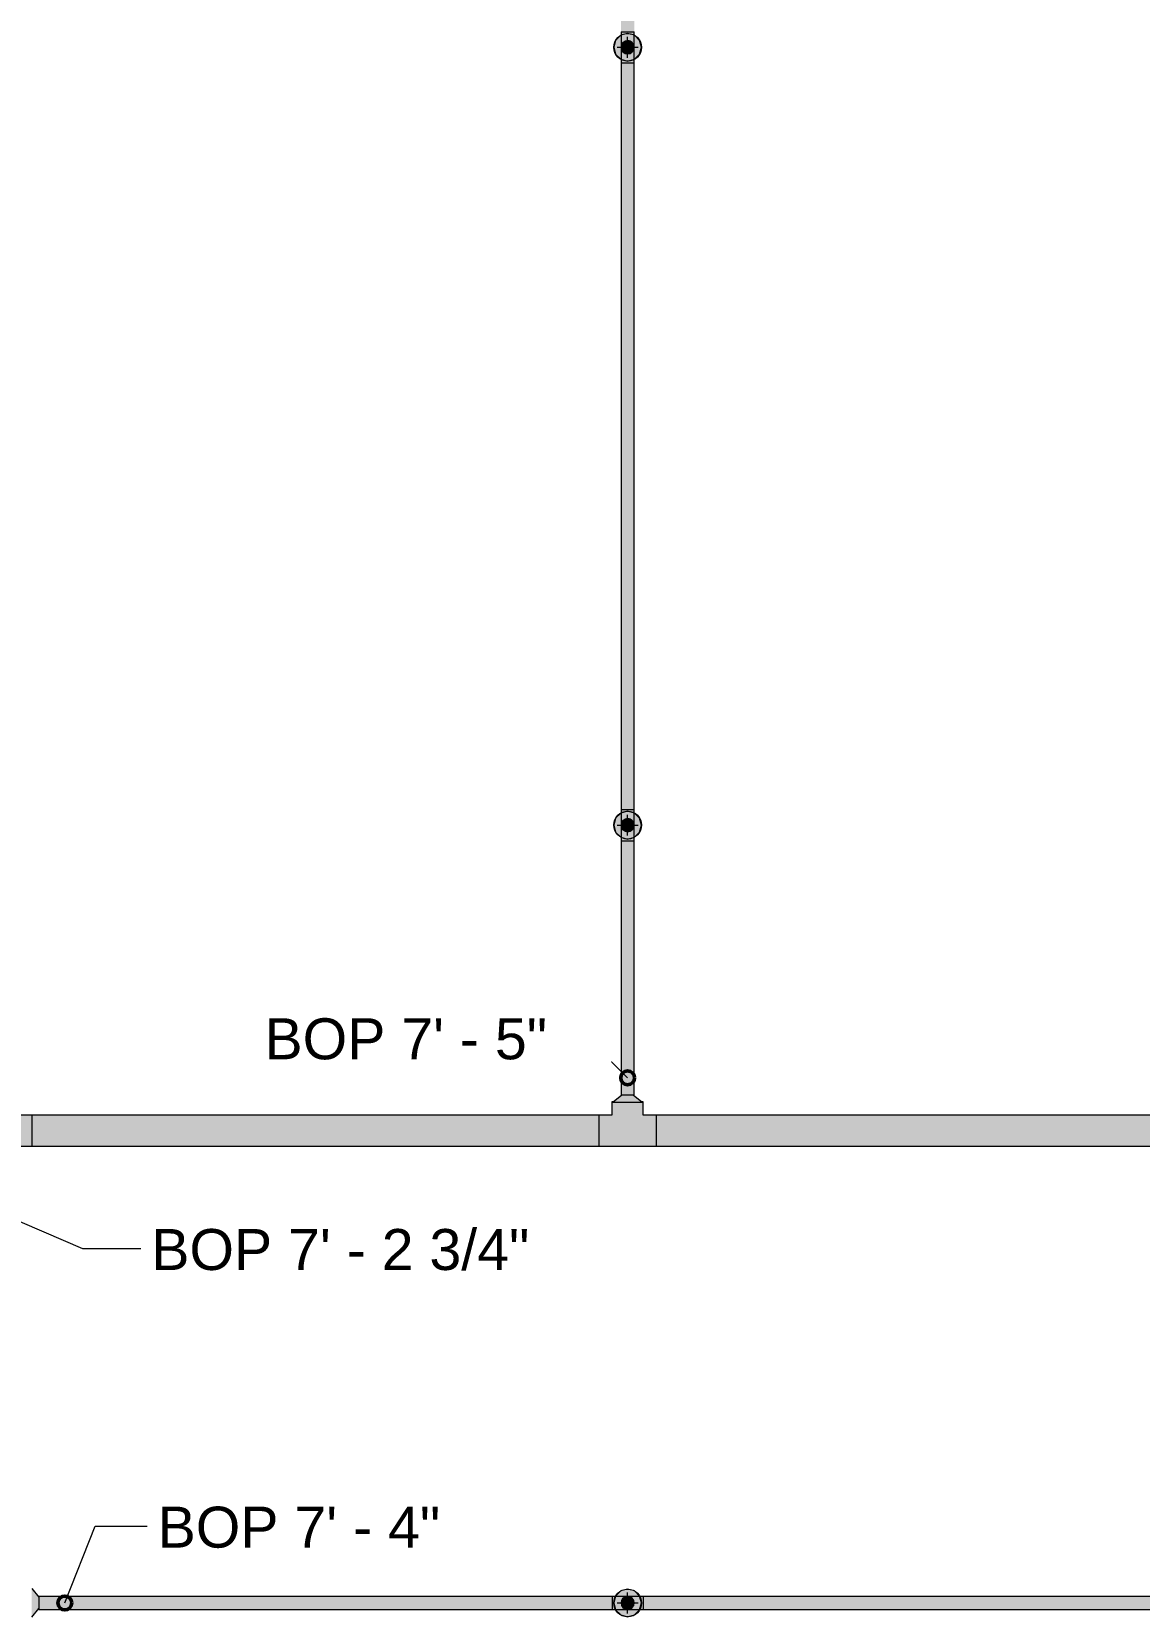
# Model space of a CAD drawing. Header units: inches. Extents: x -3385 to 41, y 7 to 1342.
# Drawn here: x -277.8 to -118.3, y 505.7 to 734 of the extents above; entities that cross this region are included whole.
import ezdxf

# ---------------------------------------------------------------- set-up
doc = ezdxf.new("R2010")
doc.units = ezdxf.units.IN
doc.header["$MEASUREMENT"] = 0
for name, color, linetype, lineweight in [('A-ANNO-NOTE', 131, 'Continuous', 9), ('G-ANNO-DIMS', 111, 'Continuous', 9), ('P-PIPE', 3, 'Continuous', 9), ('P-PIPE-CNTR', 3, 'Continuous', 9)]:
    doc.layers.add(name, color=color, linetype=linetype, lineweight=lineweight)
doc.styles.add('Arial', font='arial.ttf', dxfattribs={"height": 5.901198})

msp = doc.modelspace()

# ---------------------------------------------------------------- hatches: boundary and pattern name
at = {"layer": 'A-ANNO-NOTE'}
h = msp.add_hatch(color=256, dxfattribs=at)
edge = h.paths.add_edge_path(flags=0)
edge.add_arc((-192, 731.743), 2, 0, 360)
for points in [[(-192, 729.743), (-191, 730.011), (-190.268, 730.743), (-190, 731.743), (-190.268, 732.743), (-191, 733.475), (-192, 733.743), (-193, 733.475), (-193.732, 732.743), (-194, 731.743), (-193.732, 730.743), (-193, 730.011)], [(-192, 617.743), (-191, 618.011), (-190.268, 618.743), (-190, 619.743), (-190.268, 620.743), (-191, 621.475), (-192, 621.743), (-193, 621.475), (-193.732, 620.743), (-194, 619.743), (-193.732, 618.743), (-193, 618.011)], [(-192, 505.743), (-191, 506.011), (-190.268, 506.743), (-190, 507.743), (-190.268, 508.743), (-191, 509.475), (-192, 509.743), (-193, 509.475), (-193.732, 508.743), (-194, 507.741), (-193.732, 506.743), (-193, 506.011)]]:
    msp.add_hatch(color=256, dxfattribs=at).paths.add_polyline_path(points, flags=0)
h = msp.add_hatch(color=256, dxfattribs=at)
edge = h.paths.add_edge_path(flags=0)
edge.add_arc((-192, 619.743), 2, 0, 360)
h = msp.add_hatch(color=256, dxfattribs=at)
edge = h.paths.add_edge_path(flags=0)
edge.add_arc((-192, 507.743), 2, 0, 360)
at = {"layer": 'P-PIPE'}
h = msp.add_hatch(color=256, dxfattribs=at)
h.paths.add_polyline_path([(-192.672, 733.984), (-192.672, 733.985), (-192.672, 741.414)], flags=0)
h.paths.add_polyline_path([(-192, 733.983), (-192, 841.495), (-192.95, 841.498), (-192.95, 733.987), (-192.473, 733.983), (-192.246, 733.983)], flags=0)
for points in [[(-192, 733.983), (-191.05, 733.987), (-191.05, 841.499), (-191.525, 841.495), (-192, 841.495), (-192, 741.414)], [(-192, 730.793), (-191.754, 730.825), (-191.525, 730.92), (-191.328, 731.071), (-191.177, 731.268), (-191.082, 731.497), (-191.05, 731.743), (-191.082, 731.989), (-191.177, 732.218), (-191.328, 732.415), (-191.525, 732.566), (-191.754, 732.66), (-192, 732.693), (-192.246, 732.66), (-192.475, 732.566), (-192.672, 732.415), (-192.823, 732.218), (-192.918, 731.989), (-192.95, 731.743), (-192.918, 731.497), (-192.823, 731.268), (-192.672, 731.071), (-192.475, 730.92), (-192.246, 730.825)], [(-192, 621.983), (-191.05, 621.987), (-191.05, 729.499), (-191.525, 729.495), (-192, 729.495), (-192, 631.451)], [(-192, 618.793), (-191.754, 618.825), (-191.525, 618.92), (-191.328, 619.071), (-191.177, 619.268), (-191.082, 619.497), (-191.05, 619.743), (-191.082, 619.989), (-191.177, 620.218), (-191.328, 620.415), (-191.525, 620.566), (-191.754, 620.66), (-192, 620.693), (-192.246, 620.66), (-192.475, 620.566), (-192.672, 620.415), (-192.823, 620.218), (-192.918, 619.989), (-192.95, 619.743), (-192.918, 619.497), (-192.823, 619.268), (-192.672, 619.071), (-192.475, 618.92), (-192.246, 618.825)], [(-192, 580.9), (-192, 617.495), (-192.95, 617.498), (-192.95, 580.904), (-192.475, 580.9), (-192.246, 580.9)], [(-192, 580.9), (-191.05, 580.904), (-191.05, 617.499), (-191.525, 617.495), (-192, 617.495), (-192, 590.214)], [(-191.541, 579.868), (-189.938, 579.877), (-191.188, 580.902), (-192.823, 580.895), (-194.062, 579.877), (-192.873, 579.869), (-191.697, 579.868)], [(-277.807, 575.743), (-196.134, 575.743), (-196.136, 577.993), (-277.807, 577.993), (-277.807, 576.325)], [(-187.866, 573.493), (-187.866, 577.993), (-189.75, 577.993), (-190.299, 577.438), (-192, 575.733), (-194.25, 577.993), (-196.134, 577.993), (-196.134, 573.493)], [(-192, 575.733), (-189.75, 577.993), (-189.75, 579.877), (-190.409, 579.87), (-193.949, 579.872), (-194.25, 579.877), (-194.25, 577.993), (-193.701, 577.438), (-192.303, 576.037)], [(-192, 579.867), (-194.06, 579.879), (-194.062, 579.88), (-193.554, 579.87), (-192.459, 579.868)], [(-77.75, 575.743), (-52.134, 575.743), (-52.136, 577.993), (-187.866, 577.992), (-187.866, 575.743), (-147.649, 575.743)], [(-217.548, 573.493), (-196.134, 573.493), (-196.134, 575.743), (-277.807, 575.738), (-277.807, 573.493), (-252.498, 573.493)], [(-77.75, 573.493), (-52.134, 573.493), (-52.134, 575.743), (-187.866, 575.743), (-187.866, 573.493), (-147.649, 573.493)], [(-277.807, 505.68), (-276.778, 506.93), (-276.784, 508.566), (-277.807, 509.805), (-277.814, 508.611), (-277.809, 505.79)], [(-276.779, 507.743), (-194.248, 507.743), (-194.246, 508.693), (-276.775, 508.693), (-276.779, 508.218), (-276.779, 507.989)], [(-269.973, 506.793), (-194.244, 506.793), (-194.248, 507.268), (-194.248, 507.743), (-276.779, 507.741), (-276.775, 506.793)], [(-192, 506.793), (-191.754, 506.825), (-191.525, 506.92), (-191.328, 507.071), (-191.177, 507.268), (-191.082, 507.497), (-191.05, 507.743), (-191.082, 507.989), (-191.177, 508.218), (-191.328, 508.415), (-191.525, 508.566), (-191.754, 508.66), (-192, 508.693), (-192.246, 508.66), (-192.475, 508.566), (-192.672, 508.415), (-192.823, 508.218), (-192.918, 507.989), (-192.95, 507.741), (-192.918, 507.497), (-192.823, 507.268), (-192.672, 507.071), (-192.475, 506.92), (-192.246, 506.825)], [(-189.76, 507.743), (-50.322, 507.743), (-50.32, 508.693), (-189.756, 508.693), (-189.759, 508.216), (-189.76, 507.989)], [(-77.75, 506.793), (-50.318, 506.793), (-50.322, 507.268), (-50.322, 507.743), (-189.76, 507.741), (-189.756, 506.793), (-147.649, 506.793)]]:
    msp.add_hatch(color=256, dxfattribs=at).paths.add_polyline_path(points, flags=0)
h = msp.add_hatch(color=256, dxfattribs=at)
h.paths.add_polyline_path([(-192.951, 731.743), (-192.918, 731.991), (-192.788, 732.275), (-192.655, 732.432), (-192.442, 732.58), (-192.244, 732.661), (-192, 732.694), (-192, 733.983), (-192.951, 733.987), (-192.951, 731.909)], flags=0)
h.paths.add_polyline_path([(-192, 729.495), (-192.006, 730.793), (-192.253, 730.826), (-192.477, 730.921), (-192.674, 731.073), (-192.841, 731.309), (-192.879, 731.381), (-192.933, 731.56), (-192.951, 731.74), (-192.951, 729.499), (-192.475, 729.495), (-192.246, 729.495)], flags=0)
h = msp.add_hatch(color=256, dxfattribs=at)
h.paths.add_polyline_path([(-191.049, 731.743), (-191.049, 733.987), (-191.525, 733.983), (-192, 733.983), (-191.994, 732.693), (-191.746, 732.659), (-191.523, 732.565), (-191.326, 732.414), (-191.159, 732.176), (-191.121, 732.104), (-191.067, 731.925), (-191.05, 731.751)], flags=0)
h.paths.add_polyline_path([(-192, 729.495), (-191.049, 729.499), (-191.05, 731.735), (-191.082, 731.495), (-191.213, 731.21), (-191.346, 731.053), (-191.539, 730.913), (-191.754, 730.824), (-192, 730.792), (-192, 730.682)], flags=0)
h = msp.add_hatch(color=256, dxfattribs=at)
h.paths.add_polyline_path([(-192, 730.792), (-191.751, 730.826), (-191.523, 730.921), (-191.326, 731.073), (-191.175, 731.27), (-191.081, 731.499), (-191.05, 731.749), (-191.082, 731.991), (-191.178, 732.221), (-191.329, 732.416), (-191.527, 732.567), (-191.756, 732.661), (-192.006, 732.693), (-192.248, 732.66), (-192.478, 732.564), (-192.674, 732.414), (-192.825, 732.215), (-192.919, 731.986), (-192.95, 731.737), (-192.917, 731.494), (-192.822, 731.265), (-192.67, 731.069), (-192.473, 730.918), (-192.243, 730.824), (-192.002, 730.792)], flags=0)
h.paths.add_polyline_path([(-192, 730.793), (-192.251, 730.827), (-192.475, 730.92), (-192.675, 731.076), (-192.823, 731.268), (-192.918, 731.503), (-192.95, 731.743), (-192.915, 731.994), (-192.823, 732.218), (-192.667, 732.418), (-192.475, 732.566), (-192.24, 732.661), (-192, 732.693), (-191.749, 732.658), (-191.525, 732.566), (-191.325, 732.41), (-191.177, 732.218), (-191.082, 731.989), (-191.05, 731.74), (-191.085, 731.492), (-191.177, 731.268), (-191.328, 731.071), (-191.526, 730.92), (-191.756, 730.825)], flags=0)
h = msp.add_hatch(color=256, dxfattribs=at)
h.paths.add_polyline_path([(-192.672, 621.984), (-192.672, 621.985), (-192.672, 631.451)], flags=0)
h.paths.add_polyline_path([(-192, 621.983), (-192, 729.495), (-192.95, 729.498), (-192.95, 621.987), (-192.473, 621.983), (-192.246, 621.983)], flags=0)
h = msp.add_hatch(color=256, dxfattribs=at)
h.paths.add_polyline_path([(-192.951, 619.743), (-192.918, 619.991), (-192.788, 620.275), (-192.655, 620.432), (-192.442, 620.58), (-192.244, 620.661), (-192, 620.694), (-192, 621.983), (-192.951, 621.987), (-192.951, 619.909)], flags=0)
h.paths.add_polyline_path([(-192, 617.495), (-192.006, 618.793), (-192.253, 618.826), (-192.477, 618.921), (-192.674, 619.073), (-192.841, 619.309), (-192.879, 619.381), (-192.933, 619.56), (-192.951, 619.74), (-192.951, 617.499), (-192.475, 617.495), (-192.246, 617.495)], flags=0)
h = msp.add_hatch(color=256, dxfattribs=at)
h.paths.add_polyline_path([(-191.049, 619.743), (-191.049, 621.987), (-191.525, 621.983), (-192, 621.983), (-191.994, 620.693), (-191.746, 620.659), (-191.523, 620.565), (-191.326, 620.414), (-191.159, 620.176), (-191.121, 620.104), (-191.067, 619.925), (-191.05, 619.751)], flags=0)
h.paths.add_polyline_path([(-192, 617.495), (-191.049, 617.499), (-191.05, 619.735), (-191.082, 619.495), (-191.213, 619.21), (-191.346, 619.053), (-191.539, 618.913), (-191.754, 618.824), (-192, 618.792), (-192, 617.705)], flags=0)
h = msp.add_hatch(color=256, dxfattribs=at)
h.paths.add_polyline_path([(-192.918, 619.503), (-192.95, 619.743), (-192.915, 619.994), (-192.823, 620.218), (-192.667, 620.418), (-192.475, 620.566), (-192.24, 620.661), (-192, 620.693), (-191.749, 620.658), (-191.525, 620.566), (-191.325, 620.41), (-191.177, 620.218), (-191.082, 619.989), (-191.05, 619.74), (-191.085, 619.492), (-191.177, 619.268), (-191.328, 619.071), (-191.526, 618.92), (-191.756, 618.825), (-192.003, 618.793), (-192.251, 618.827), (-192.475, 618.92), (-192.675, 619.076), (-192.823, 619.268), (-192.918, 619.499)], flags=0)
h.paths.add_polyline_path([(-192, 618.792), (-191.751, 618.826), (-191.523, 618.921), (-191.326, 619.073), (-191.175, 619.27), (-191.081, 619.499), (-191.05, 619.749), (-191.082, 619.991), (-191.178, 620.221), (-191.329, 620.416), (-191.527, 620.567), (-191.756, 620.661), (-192.006, 620.693), (-192.248, 620.66), (-192.478, 620.564), (-192.674, 620.414), (-192.825, 620.215), (-192.919, 619.986), (-192.95, 619.737), (-192.917, 619.494), (-192.822, 619.265), (-192.67, 619.069), (-192.473, 618.918), (-192.243, 618.824), (-192.002, 618.792)], flags=0)
h = msp.add_hatch(color=256, dxfattribs=at)
h.paths.add_polyline_path([(-277.807, 573.792), (-277.807, 573.792), (-277.998, 573.794)], flags=0)
h.paths.add_polyline_path([(-277.807, 575.738), (-277.807, 575.738), (-281.358, 575.738)], flags=0)
h.paths.add_polyline_path([(-284.191, 573.493), (-283.298, 574.381), (-281.941, 575.738), (-279.691, 573.493), (-277.807, 573.493), (-277.807, 573.68), (-277.807, 573.68), (-277.807, 577.993), (-286.074, 577.993), (-286.07, 576.863), (-286.073, 573.493)], flags=0)
h.paths.add_polyline_path([(-277.807, 573.97), (-277.807, 573.97), (-279.992, 574.031)], flags=0)
h = msp.add_hatch(color=256, dxfattribs=at)
h.paths.add_polyline_path([(-192, 508.694), (-191.752, 508.66), (-191.467, 508.53), (-191.31, 508.397), (-191.163, 508.185), (-191.082, 507.989), (-191.049, 507.743), (-189.76, 507.743), (-189.756, 508.694), (-191.812, 508.694)], flags=0)
h.paths.add_polyline_path([(-192.951, 507.743), (-192.916, 507.996), (-192.822, 508.22), (-192.672, 508.416), (-192.434, 508.584), (-192.362, 508.622), (-192.183, 508.676), (-192.006, 508.694), (-194.244, 508.694), (-194.248, 508.218), (-194.248, 507.743), (-193.019, 507.743)], flags=0)
h = msp.add_hatch(color=256, dxfattribs=at)
h.paths.add_polyline_path([(-189.757, 506.824), (-189.758, 506.824), (-189.757, 506.824)], flags=0)
h.paths.add_polyline_path([(-189.756, 506.792), (-189.759, 507.268), (-189.76, 507.743), (-191.05, 507.737), (-191.084, 507.489), (-191.177, 507.266), (-191.328, 507.07), (-191.566, 506.902), (-191.639, 506.863), (-191.818, 506.81), (-191.994, 506.792), (-191.328, 506.792)], flags=0)
h.paths.add_polyline_path([(-194.244, 506.792), (-192.008, 506.793), (-192.246, 506.824), (-192.533, 506.956), (-192.69, 507.089), (-192.829, 507.282), (-192.918, 507.497), (-192.951, 507.743), (-194.248, 507.741), (-194.245, 506.824)], flags=0)
h = msp.add_hatch(color=256, dxfattribs=at)
h.paths.add_polyline_path([(-192, 506.792), (-191.751, 506.826), (-191.523, 506.921), (-191.326, 507.073), (-191.175, 507.27), (-191.081, 507.499), (-191.05, 507.749), (-191.082, 507.991), (-191.178, 508.221), (-191.329, 508.416), (-191.527, 508.567), (-191.756, 508.661), (-192.006, 508.693), (-192.248, 508.66), (-192.478, 508.564), (-192.674, 508.414), (-192.825, 508.215), (-192.919, 507.986), (-192.95, 507.737), (-192.917, 507.494), (-192.822, 507.265), (-192.67, 507.069), (-192.473, 506.918), (-192.243, 506.824), (-192.002, 506.792)], flags=0)
h.paths.add_polyline_path([(-192, 506.793), (-192.251, 506.827), (-192.475, 506.92), (-192.672, 507.071), (-192.823, 507.269), (-192.918, 507.499), (-192.95, 507.746), (-192.915, 507.994), (-192.823, 508.218), (-192.667, 508.418), (-192.475, 508.566), (-192.24, 508.661), (-192, 508.693), (-191.749, 508.658), (-191.525, 508.566), (-191.325, 508.41), (-191.177, 508.218), (-191.082, 507.983), (-191.05, 507.741), (-191.085, 507.492), (-191.177, 507.268), (-191.333, 507.068), (-191.525, 506.92), (-191.754, 506.825), (-191.997, 506.793)], flags=0)

# ---------------------------------------------------------------- linework, layer by layer
at = {"layer": 'A-ANNO-NOTE'}
for p, q in [((-193, 733.475), (-193.732, 732.743)), ((-192, 733.743), (-193, 733.475)), ((-191, 733.475), (-192, 733.743)), ((-190.268, 732.743), (-191, 733.475)), ((-193.732, 732.743), (-194, 731.743)), ((-194, 731.743), (-193.732, 730.743)), ((-193.732, 730.743), (-193, 730.011)), ((-191, 730.011), (-190.268, 730.743)), ((-190, 731.743), (-190.268, 732.743)), ((-190.268, 730.743), (-190, 731.743)), ((-193, 730.011), (-192, 729.743)), ((-192, 729.743), (-191, 730.011)), ((-193, 621.475), (-193.732, 620.743)), ((-192, 621.743), (-193, 621.475)), ((-191, 621.475), (-192, 621.743)), ((-190.268, 620.743), (-191, 621.475)), ((-193.732, 620.743), (-194, 619.743)), ((-194, 619.743), (-193.732, 618.743)), ((-193.732, 618.743), (-193, 618.011)), ((-191, 618.011), (-190.268, 618.743)), ((-190, 619.743), (-190.268, 620.743)), ((-190.268, 618.743), (-190, 619.743)), ((-193, 618.011), (-192, 617.743)), ((-192, 617.743), (-191, 618.011)), ((-193, 509.475), (-193.732, 508.743)), ((-192, 509.743), (-193, 509.475)), ((-191, 509.475), (-192, 509.743)), ((-190.268, 508.743), (-191, 509.475)), ((-193.732, 508.743), (-194, 507.741)), ((-194, 507.741), (-193.732, 506.743)), ((-190, 507.743), (-190.268, 508.743)), ((-190.268, 506.743), (-190, 507.743)), ((-193.732, 506.743), (-193, 506.011)), ((-193, 506.011), (-192, 505.743)), ((-192, 505.743), (-191, 506.011)), ((-191, 506.011), (-190.268, 506.743))]:
    msp.add_line(p, q, dxfattribs=at)
for centre in [(-192, 731.743), (-192, 619.743), (-192, 507.743)]:
    msp.add_circle(centre, 2, dxfattribs=at)
at = {"layer": 'G-ANNO-DIMS'}
for p, q in [((-197.772, 589.122), (-202.409, 589.122)), ((-192, 583.349), (-197.772, 589.122)), ((-281.946, 563.718), (-270.484, 558.781)), ((-270.484, 558.781), (-262.091, 558.781)), ((-273.034, 507.743), (-268.659, 518.806)), ((-268.659, 518.806), (-261.179, 518.806))]:
    msp.add_line(p, q, dxfattribs=at)
at = {"layer": 'G-ANNO-DIMS', "lineweight": 50}
for centre in [(-192, 583.349), (-273.034, 507.743)]:
    msp.add_circle(centre, 1, dxfattribs=at)
at = {"layer": 'P-PIPE'}
for p, q in [((-192.951, 733.987), (-192.951, 729.499)), ((-191.049, 729.499), (-191.049, 733.987)), ((-192.95, 729.499), (-192.95, 621.987)), ((-191.05, 621.987), (-191.05, 729.499)), ((-192.951, 621.987), (-192.951, 617.499)), ((-191.049, 617.499), (-191.049, 621.987)), ((-192.95, 617.499), (-192.95, 580.904)), ((-191.05, 580.904), (-191.05, 617.499)), ((-194.062, 579.877), (-192.812, 580.904)), ((-191.188, 580.904), (-189.938, 579.877)), ((-277.807, 577.993), (-286.074, 577.993)), ((-277.807, 577.993), (-277.807, 577.973)), ((-196.134, 577.993), (-277.807, 577.993)), ((-277.807, 577.915), (-277.807, 577.692)), ((-277.807, 577.689), (-277.807, 577.334)), ((-194.25, 577.993), (-196.134, 577.993)), ((-194.25, 579.877), (-194.25, 577.993)), ((-189.75, 577.993), (-189.75, 579.877)), ((-187.866, 577.993), (-189.75, 577.993)), ((-52.134, 577.993), (-187.866, 577.993)), ((-277.807, 577.33), (-277.807, 576.868)), ((-277.807, 576.863), (-277.807, 576.325)), ((-277.807, 576.32), (-277.807, 575.743)), ((-277.807, 575.738), (-277.807, 575.16)), ((-279.691, 573.493), (-277.807, 573.493)), ((-277.807, 575.156), (-277.807, 574.618)), ((-277.807, 574.613), (-277.807, 574.151)), ((-277.807, 574.148), (-277.807, 573.794)), ((-277.807, 573.792), (-277.807, 573.569)), ((-277.807, 573.568), (-277.807, 573.493)), ((-277.807, 573.493), (-196.134, 573.493)), ((-196.134, 573.493), (-187.866, 573.493)), ((-187.866, 573.493), (-52.134, 573.493)), ((-277.807, 509.805), (-276.775, 508.555)), ((-277.807, 505.68), (-276.775, 506.93)), ((-194.244, 508.693), (-276.775, 508.693)), ((-189.756, 508.694), (-194.244, 508.694)), ((-50.318, 508.693), (-189.756, 508.693)), ((-276.775, 506.793), (-194.244, 506.793)), ((-194.244, 506.792), (-189.756, 506.792)), ((-189.756, 506.793), (-50.318, 506.793))]:
    msp.add_line(p, q, dxfattribs=at)
for centre, radius, start, end in [((-192, 731.743), 0.95, 0, 180), ((-192, 731.743), 0.95, 180, 0), ((-192, 731.268), 0.475, 90, 270), ((-192, 732.218), 0.475, 270, 90), ((-192, 619.743), 0.95, 0, 180), ((-192, 619.743), 0.95, 180, 0), ((-192, 619.268), 0.475, 90, 270), ((-192, 620.218), 0.475, 270, 90), ((-192, 507.743), 0.95, 0, 180), ((-192, 507.743), 0.95, 180, 0), ((-192, 507.268), 0.475, 90, 270), ((-192, 508.218), 0.475, 270, 90)]:
    msp.add_arc(centre, radius, start, end, dxfattribs=at)
for centre, major_axis, ratio, start_param, end_param in [((-192, 733.987), (0.951, 0), 0.0041666, 3.1415927, 3.403392), ((-192, 733.987), (0.951, 0), 0.0041666, 3.4054884, 3.6651914), ((-192, 733.987), (0.951, 0), 0.0041666, 3.6663729, 3.9269908), ((-192, 733.987), (0.95, 0), 0.0041666, 3.6651914, 3.9260253), ((-192, 733.987), (0.951, 0), 0.0041666, 3.9277311, 4.1887902), ((-192, 733.987), (0.95, 0), 0.0041666, 3.9269908, 4.1882663), ((-192, 733.987), (0.951, 0), 0.0041666, 4.1892397, 4.4505896), ((-192, 733.987), (0.95, 0), 0.0041666, 4.1887902, 4.4503567), ((-192, 733.987), (0.951, 0), 0.0041666, 4.4508064, 4.712389), ((-192, 733.987), (0.95, 0), 0.0041666, 4.4505896, 4.712389), ((-192, 733.987), (0.951, 0), 0.0041666, 4.712389, 4.9739716), ((-192, 733.987), (0.95, 0), 0.0041666, 4.712389, 4.9741884), ((-192, 733.987), (0.951, 0), 0.0041666, 4.9741884, 5.2355383), ((-192, 733.987), (0.95, 0), 0.0041666, 4.9744212, 5.2359878), ((-192, 733.987), (0.951, 0), 0.0041666, 5.2359878, 5.4970469), ((-192, 733.987), (0.95, 0), 0.0041666, 5.2365116, 5.4977871), ((-192, 733.987), (0.951, 0), 0.0041666, 5.4977871, 5.758405), ((-192, 733.987), (0.95, 0), 0.0041666, 5.4987526, 5.7595865), ((-192, 733.987), (0.951, 0), 0.0041666, 5.7595865, 6.0192896), ((-192, 733.987), (0.951, 0), 0.0041666, 6.0213859, 6.2831853), ((-192, 729.499), (0.951, 0), 0.0041666, 3.1415927, 4.712389), ((-192, 729.499), (0.95, 0), 0.0041666, 3.6651914, 3.9260253), ((-192, 729.499), (0.95, 0), 0.0041666, 3.9269908, 4.1882663), ((-192, 729.499), (0.95, 0), 0.0041666, 4.1887902, 4.4503567), ((-192, 729.499), (0.95, 0), 0.0041666, 4.4505896, 4.712389), ((-192, 729.499), (0.951, 0), 0.0041666, 4.712389, 6.2831853), ((-192, 729.499), (0.95, 0), 0.0041666, 4.712389, 4.9741884), ((-192, 729.499), (0.95, 0), 0.0041666, 4.9744212, 5.2359878), ((-192, 729.499), (0.95, 0), 0.0041666, 5.2365116, 5.4977871), ((-192, 729.499), (0.95, 0), 0.0041666, 5.4987526, 5.7595865), ((-192, 621.987), (0.951, 0), 0.0041666, 3.1415927, 3.403392), ((-192, 621.987), (0.951, 0), 0.0041666, 3.4054884, 3.6651914), ((-192, 621.987), (0.951, 0), 0.0041666, 3.6663729, 3.9269908), ((-192, 621.987), (0.95, 0), 0.0041666, 3.6651914, 3.9260253), ((-192, 621.987), (0.951, 0), 0.0041666, 3.9277311, 4.1887902), ((-192, 621.987), (0.95, 0), 0.0041666, 3.9269908, 4.1882663), ((-192, 621.987), (0.951, 0), 0.0041666, 4.1892397, 4.4505896), ((-192, 621.987), (0.95, 0), 0.0041666, 4.1887902, 4.4503567), ((-192, 621.987), (0.951, 0), 0.0041666, 4.4508064, 4.712389), ((-192, 621.987), (0.95, 0), 0.0041666, 4.4505896, 4.712389), ((-192, 621.987), (0.951, 0), 0.0041666, 4.712389, 4.9739716), ((-192, 621.987), (0.95, 0), 0.0041666, 4.712389, 4.9741884), ((-192, 621.987), (0.951, 0), 0.0041666, 4.9741884, 5.2355383), ((-192, 621.987), (0.95, 0), 0.0041666, 4.9744212, 5.2359878), ((-192, 621.987), (0.951, 0), 0.0041666, 5.2359878, 5.4970469), ((-192, 621.987), (0.95, 0), 0.0041666, 5.2365116, 5.4977871), ((-192, 621.987), (0.951, 0), 0.0041666, 5.4977871, 5.758405), ((-192, 621.987), (0.95, 0), 0.0041666, 5.4987526, 5.7595865), ((-192, 621.987), (0.951, 0), 0.0041666, 5.7595865, 6.0192896), ((-192, 621.987), (0.951, 0), 0.0041666, 6.0213859, 6.2831853), ((-192, 617.499), (0.951, 0), 0.0041666, 3.1415927, 4.712389), ((-192, 617.499), (0.95, 0), 0.0041666, 3.6651914, 3.9260253), ((-192, 617.499), (0.95, 0), 0.0041666, 3.9269908, 4.1882663), ((-192, 617.499), (0.95, 0), 0.0041666, 4.1887902, 4.4503567), ((-192, 617.499), (0.95, 0), 0.0041666, 4.4505896, 4.712389), ((-192, 617.499), (0.951, 0), 0.0041666, 4.712389, 6.2831853), ((-192, 617.499), (0.95, 0), 0.0041666, 4.712389, 4.9741884), ((-192, 617.499), (0.95, 0), 0.0041666, 4.9744212, 5.2359878), ((-192, 617.499), (0.95, 0), 0.0041666, 5.2365116, 5.4977871), ((-192, 617.499), (0.95, 0), 0.0041666, 5.4987526, 5.7595865), ((-192, 580.904), (0.95, 0), 0.0041666, 3.1415927, 4.712389), ((-192, 580.904), (0.95, 0), 0.0041666, 4.712389, 6.2831853), ((-277.807, 575.743), (0, 2.25), 0.0000289, 0.1320028, 0.2617994), ((-277.807, 575.743), (0, 2.25), 0.0000289, 0.2633106, 0.5235988), ((-277.807, 575.743), (0, 2.25), 0.0000289, 0.52543, 0.7853982), ((-196.134, 575.743), (0, 2.25), 0.0000289, 0.0041666, 0.1329949), ((-196.134, 575.743), (0, 2.25), 0.0000289, 0.1329711, 0.2617994), ((-196.134, 575.743), (0, 2.25), 0.0000289, 0.265966, 0.3947943), ((-196.134, 575.743), (0, 2.25), 0.0000289, 0.3947705, 0.5235988), ((-196.134, 575.743), (0, 2.25), 0.0000289, 0.5277654, 0.6565937), ((-192, 579.877), (2.25, 0), 0.0041666, 2.7456225, 3.1415638), ((-192, 579.877), (2.25, 0), 0.0041666, 3.1415927, 6.2831564), ((-192, 579.877), (2.25, 0), 0.0041666, 0, 0.395971), ((-187.866, 575.743), (0, 2.25), 0.0000289, 0.0041666, 0.1329949), ((-187.866, 575.743), (0, 2.25), 0.0000289, 0.1329711, 0.2617994), ((-187.866, 575.743), (0, 2.25), 0.0000289, 0.265966, 0.3947943), ((-187.866, 575.743), (0, 2.25), 0.0000289, 0.3947705, 0.5235988), ((-187.866, 575.743), (0, 2.25), 0.0000289, 0.5277654, 0.6565937), ((-277.807, 575.743), (0, 2.25), 0.0000289, 0.7873837, 1.0471976), ((-277.807, 575.743), (0, 2.25), 0.0000289, 1.0492848, 1.3089969), ((-277.807, 575.743), (0, 2.25), 0.0000289, 1.3111656, 1.5707963), ((-277.807, 575.743), (0, 2.25), 0.0000289, 1.5730408, 1.8325957), ((-196.134, 575.743), (0, 2.25), 0.0000289, 0.6591741, 0.7853982), ((-196.134, 575.743), (0, 2.25), 0.0000289, 0.7891302, 1.0471976), ((-196.134, 575.743), (0, 2.25), 0.0000289, 0.7895648, 1.0468119), ((-196.134, 575.743), (0, 2.25), 0.0000289, 1.0513642, 1.3087999), ((-196.134, 575.743), (0, 2.25), 0.0000289, 1.0511192, 1.3089969), ((-196.134, 575.743), (0, 2.25), 0.0000289, 1.3131636, 1.5707506), ((-196.134, 575.743), (0, 2.25), 0.0000289, 1.3130702, 1.5707963), ((-196.134, 575.743), (0, 2.25), 0.0000289, 1.574963, 1.8326914), ((-196.134, 575.743), (0, 2.25), 0.0000289, 1.5750109, 1.8325957), ((-187.866, 575.743), (0, 2.25), 0.0000289, 0.6591741, 0.7853982), ((-187.866, 575.743), (0, 2.25), 0.0000289, 0.7891302, 1.0471976), ((-187.866, 575.743), (0, 2.25), 0.0000289, 0.7895648, 1.0468119), ((-187.866, 575.743), (0, 2.25), 0.0000289, 1.0511192, 1.3089969), ((-187.866, 575.743), (0, 2.25), 0.0000289, 1.0513642, 1.3087999), ((-187.866, 575.743), (0, 2.25), 0.0000289, 1.3130702, 1.5707963), ((-187.866, 575.743), (0, 2.25), 0.0000289, 1.3131636, 1.5707506), ((-187.866, 575.743), (0, 2.25), 0.0000289, 1.5750109, 1.8325957), ((-187.866, 575.743), (0, 2.25), 0.0000289, 1.574963, 1.8326914), ((-277.807, 575.743), (0, 2.25), 0.0000289, 1.8349216, 2.0943951), ((-277.807, 575.743), (0, 2.25), 0.0000289, 2.0968227, 2.3561945), ((-277.807, 575.743), (0, 2.25), 0.0000289, 2.3587764, 2.6179939), ((-277.807, 575.743), (0, 2.25), 0.0000289, 2.6208958, 2.8797933), ((-277.807, 575.743), (0, 2.25), 0.0000289, 3.0118094, 3.1415927), ((-196.134, 575.743), (0, 2.25), 0.0000289, 1.8367624, 2.0946428), ((-196.134, 575.743), (0, 2.25), 0.0000289, 1.836962, 2.0943951), ((-196.134, 575.743), (0, 2.25), 0.0000289, 2.0985617, 2.3566326), ((-196.134, 575.743), (0, 2.25), 0.0000289, 2.0989509, 2.3561945), ((-196.134, 575.743), (0, 2.25), 0.0000289, 2.3603611, 2.4891894), ((-196.134, 575.743), (0, 2.25), 0.0000289, 2.4891656, 2.6179939), ((-196.134, 575.743), (0, 2.25), 0.0000289, 2.6221605, 2.7509888), ((-196.134, 575.743), (0, 2.25), 0.0000289, 2.750965, 2.8797933), ((-196.134, 575.743), (0, 2.25), 0.0000289, 2.8839599, 3.1415927), ((-196.134, 575.743), (0, 2.25), 0.0000289, 3.0127644, 3.1415927), ((-187.866, 575.743), (0, 2.25), 0.0000289, 1.836962, 2.0943951), ((-187.866, 575.743), (0, 2.25), 0.0000289, 1.8367624, 2.0946428), ((-187.866, 575.743), (0, 2.25), 0.0000289, 2.0985617, 2.3566326), ((-187.866, 575.743), (0, 2.25), 0.0000289, 2.0989509, 2.3561945), ((-187.866, 575.743), (0, 2.25), 0.0000289, 2.3603611, 2.4891894), ((-187.866, 575.743), (0, 2.25), 0.0000289, 2.4891656, 2.6179939), ((-187.866, 575.743), (0, 2.25), 0.0000289, 2.6221605, 2.7509888), ((-187.866, 575.743), (0, 2.25), 0.0000289, 2.750965, 2.8797933), ((-187.866, 575.743), (0, 2.25), 0.0000289, 2.8839599, 3.1415927), ((-187.866, 575.743), (0, 2.25), 0.0000289, 3.0127644, 3.1415927), ((-276.775, 507.743), (0, 0.95), 0.0041666, 0, 1.5707963), ((-276.775, 507.743), (0, 0.95), 0.0041666, 1.5707963, 3.1415927), ((-194.244, 507.743), (0, 0.951), 0.0041666, 0, 1.5707963), ((-194.244, 507.743), (0, 0.95), 0.0041666, 0.7853982, 1.0466737), ((-194.244, 507.743), (0, 0.95), 0.0041666, 1.0471976, 1.3087641), ((-194.244, 507.743), (0, 0.95), 0.0041666, 1.3089969, 1.5707963), ((-194.244, 507.743), (0, 0.951), 0.0041666, 1.5707963, 3.1415927), ((-194.244, 507.743), (0, 0.95), 0.0041666, 1.5707963, 1.8325957), ((-194.244, 507.743), (0, 0.95), 0.0041666, 1.8328286, 2.0943951), ((-194.244, 507.743), (0, 0.95), 0.0041666, 2.094919, 2.3561945), ((-194.244, 507.743), (0, 0.95), 0.0041666, 0.5235988, 0.7844327), ((-194.244, 507.743), (0, 0.95), 0.0041666, 2.35716, 2.6179939), ((-189.756, 507.743), (0, 0.951), 0.0041666, 1.047647, 1.3089969), ((-189.756, 507.743), (0, 0.95), 0.0041666, 1.0471976, 1.3087641), ((-189.756, 507.743), (0, 0.951), 0.0041666, 1.3092138, 1.5707963), ((-189.756, 507.743), (0, 0.95), 0.0041666, 1.3089969, 1.5707963), ((-189.756, 507.743), (0, 0.951), 0.0041666, 1.5707963, 1.8323789), ((-189.756, 507.743), (0, 0.95), 0.0041666, 1.5707963, 1.8325957), ((-189.756, 507.743), (0, 0.951), 0.0041666, 1.8325957, 2.0939456), ((-189.756, 507.743), (0, 0.95), 0.0041666, 1.8328286, 2.0943951), ((-189.756, 507.743), (0, 0.951), 0.0041666, 0.5247803, 0.7853982), ((-189.756, 507.743), (0, 0.95), 0.0041666, 0.5235988, 0.7844327), ((-189.756, 507.743), (0, 0.951), 0.0041666, 0.7861384, 1.0471976), ((-189.756, 507.743), (0, 0.95), 0.0041666, 0.7853982, 1.0466737), ((-189.756, 507.743), (0, 0.951), 0.0041666, 2.0943951, 2.3554543), ((-189.756, 507.743), (0, 0.95), 0.0041666, 2.094919, 2.3561945), ((-189.756, 507.743), (0, 0.951), 0.0041666, 2.3561945, 2.6168124), ((-189.756, 507.743), (0, 0.95), 0.0041666, 2.35716, 2.6179939), ((-189.756, 507.743), (0, 0.951), 0.0041666, 0.2638957, 0.5235988), ((-189.756, 507.743), (0, 0.951), 0.0041666, 2.6179939, 2.8776969), ((-189.756, 507.743), (0, 0.951), 0.0041666, 0, 0.2617994), ((-189.756, 507.743), (0, 0.951), 0.0041666, 2.8797933, 3.1415927)]:
    msp.add_ellipse(centre, major_axis=major_axis, ratio=ratio, start_param=start_param, end_param=end_param, dxfattribs=at)
at = {"layer": 'P-PIPE-CNTR'}
for p, q in [((-192, 730.243), (-192, 733.243)), ((-193.5, 731.743), (-190.5, 731.743)), ((-192, 618.243), (-192, 621.243)), ((-193.5, 619.743), (-190.5, 619.743)), ((-192, 506.243), (-192, 509.243)), ((-193.5, 507.743), (-190.5, 507.743))]:
    msp.add_line(p, q, dxfattribs=at)

# ---------------------------------------------------------------- next in the draw order: texts
at = {"layer": 'G-ANNO-DIMS', "char_height": 5.9012, "attachment_point": 1, "line_spacing_factor": 0.938532, "style": 'Arial', "bg_fill": 3, "box_fill_scale": 1.25, "bg_fill_color": 0, "bg_fill_transparency": 0}
for s, insert, width in [('BOP 7\' - 5"', (-244.289, 591.926), 48.456), ('BOP 7\' - 2 3/4"', (-260.591, 561.586), 64.872), ('BOP 7\' - 4"', (-259.679, 521.61), 48.456)]:
    msp.add_mtext(s, dxfattribs=dict(at, insert=insert, width=width))

doc.saveas('drawing.dxf')
